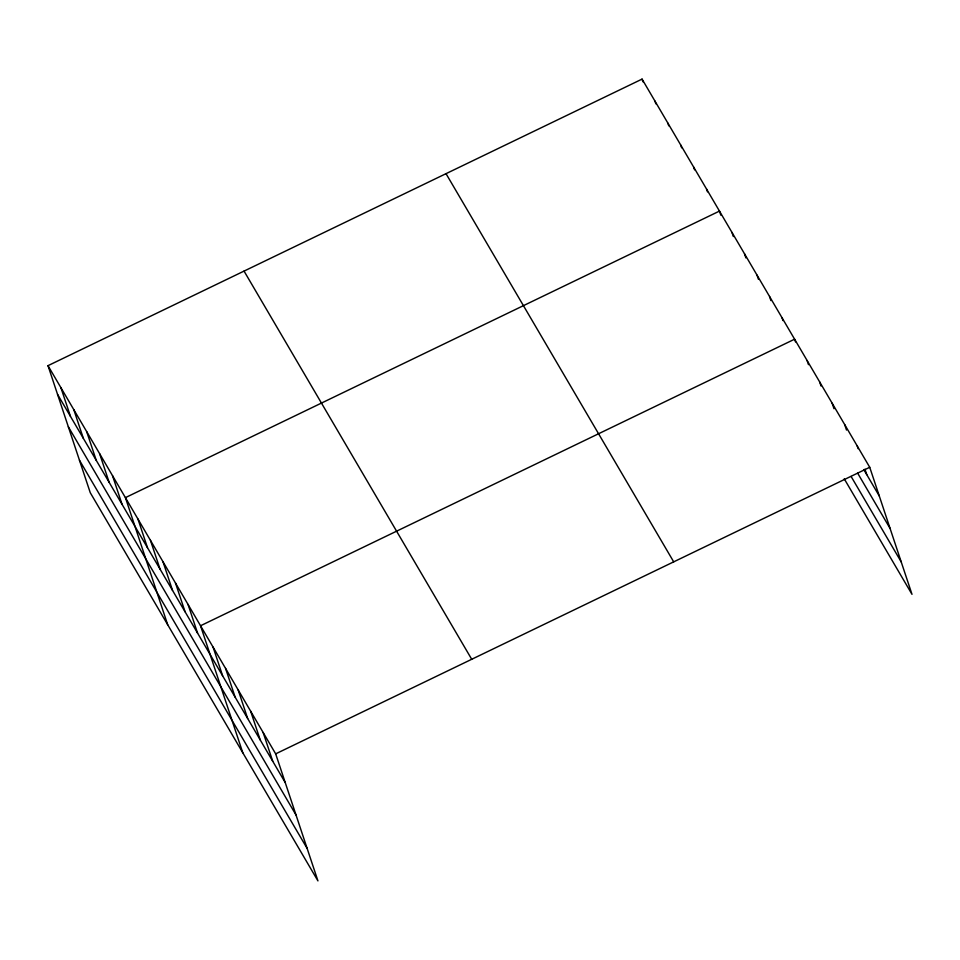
<?xml version="1.0" encoding="UTF-8"?>
<svg xmlns="http://www.w3.org/2000/svg" width="960" height="960" viewBox="0 0 960 960"><rect width="100%" height="100%" fill="white"/><g stroke="black" fill="none" stroke-linecap="round" stroke-linejoin="round"><path stroke-width="1.44" d="M48 365.664L275.676 753.852L317.94 880.896L90.264 492.708L48 365.664L642.06 79.104L869.736 467.292L912 594.336L844.236 478.8M275.676 753.852L869.736 467.292M863.82 469.62L879.288 495.996M857.676 473.196L890.076 528.444M851.112 476.484L901.2 561.888M446.016 173.664L673.704 561.852M244.044 271.092L471.72 659.28M57.552 394.368L285.228 782.556M68.34 426.816L296.028 815.004M79.464 460.26L307.152 848.448M857.22 445.944L858.12 448.68M864.948 469.176L866.76 474.648M844.692 424.596L846.516 430.056M832.164 403.236L833.988 408.708M819.648 381.888L821.016 385.992M807.12 360.54L808.488 364.644M795.516 341.928L794.604 339.192L200.544 625.752L242.808 752.796M782.076 317.844L782.988 320.568M769.56 296.484L770.916 300.588M757.032 275.136L758.4 279.24M744.516 253.788L745.872 257.892M731.988 232.44L733.356 236.532M720.828 215.184L719.472 211.092L125.412 497.64L167.676 624.696M706.56 189.084L707.472 191.82M693.66 167.088L694.572 169.824M680.76 145.092L681.672 147.828M667.86 123.096L668.772 125.832M654.96 101.1L655.872 103.836M642.06 79.104L642.96 81.84M263.16 732.504L272.712 761.208M250.632 711.144L260.184 739.86M238.116 689.796L247.668 718.5M225.588 668.448L235.14 697.152M213.072 647.1L222.624 675.804M188.028 604.392L197.568 633.108M175.5 583.044L185.052 611.748M162.984 561.696L172.524 590.4M150.456 540.348L160.008 569.052M137.94 519L147.48 547.704M112.512 475.644L122.064 504.36M99.612 453.648L109.152 482.352M86.7 431.652L96.252 460.356M73.8 409.656L83.352 438.36M60.9 387.66L70.452 416.364"/></g></svg>
